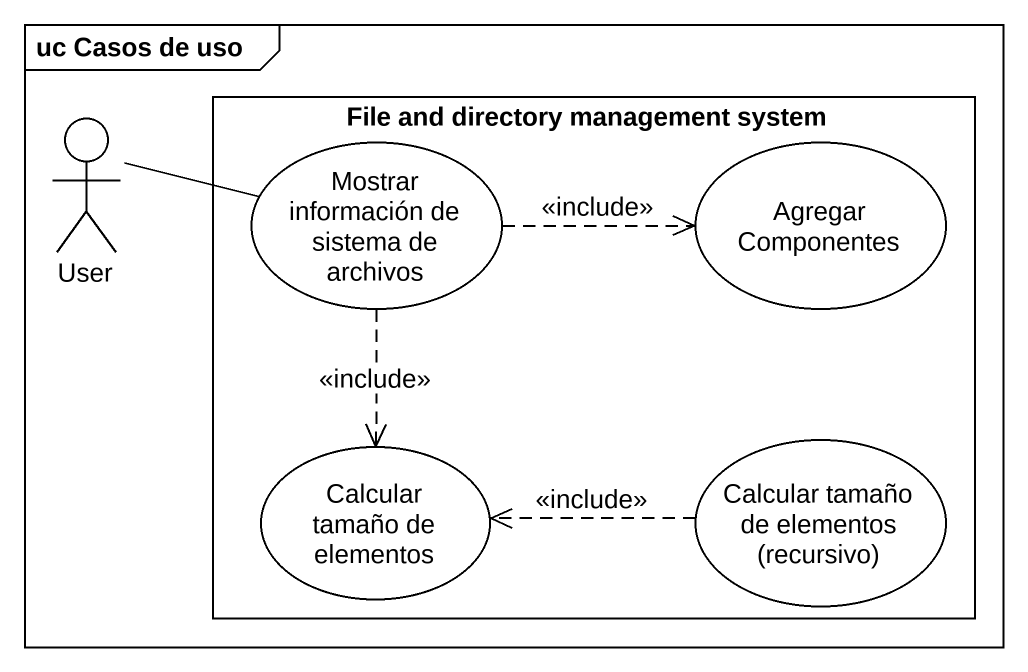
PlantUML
@startuml
mainframe uc Casos de uso
actor User
rectangle "File and directory management system" as File_and_directory {
  usecase "Mostrar información de sistema de archivos" as Mostrar_información_de
  usecase "Agregar Componentes" as Agregar_Componentes
  usecase "Calcular tamaño de elementos" as Calcular_tamaño_de_elementos
  usecase "Calcular tamaño de elementos (recursivo)" as Calcular_tamaño_de
}
User -right- Mostrar_información_de
Mostrar_información_de .right.> Agregar_Componentes : <<include>>
Mostrar_información_de ..> Calcular_tamaño_de_elementos : <<include>>
Calcular_tamaño_de .left.> Calcular_tamaño_de_elementos : <<include>>
@enduml
